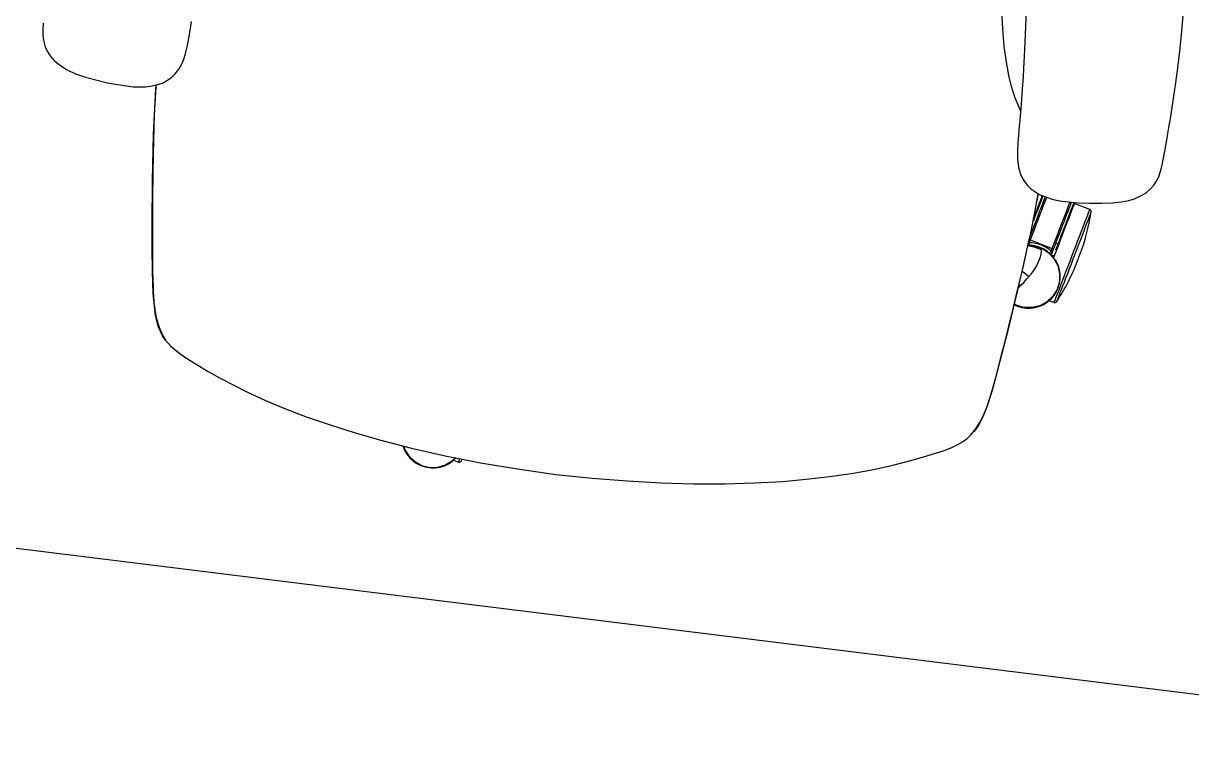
# Model space of a CAD drawing. Extents: x -1.7 to 87, y -33.6 to 19.
# Drawn here: x 22.111 to 22.827, y 4.923 to 5.365 of the extents above; entities that cross this region are included whole.
import ezdxf

# ---------------------------------------------------------------- set-up
doc = ezdxf.new("R2010")
doc.units = 0
doc.layers.add('AR-MOB', color=2, linetype='Continuous')

# ---------------------------------------------------------------- blocks, each defined once
blk = doc.blocks.new('ar-mob.33')
at = {"color": 2}
blk.add_lwpolyline([(44.08368, -6.20564), (43.21368, -6.20564), (43.21368, -4.40564), (44.08368, -4.40564)], dxfattribs=at)
blk = doc.blocks.new('A$C1E86606E')
at = {"color": 1, "linetype": 'Continuous'}
for p, q in [((0.41133, 0.73475), (0.40819, 0.73551)), ((0.60109, 0.67542), (0.59958, 0.67826)), ((0.08159, 0.59634), (0.08054, 0.58664)), ((0.06087, 0.59299), (0.05773, 0.59377)), ((0.063, 0.5649), (0.06151, 0.56527)), ((0.06215, 0.56118), (0.06284, 0.56394)), ((0.06306, 0.56483), (0.0627, 0.56518)), ((0.06334, 0.56276), (0.0629, 0.56099)), ((0.07702, 0.55748), (0.0629, 0.56099)), ((0.06963, 0.56172), (0.06952, 0.56237)), ((0.07702, 0.55748), (0.07746, 0.55925)), ((0.05967, 0.55786), (0.06123, 0.55747)), ((0.04298, 0.53445), (0.05284, 0.532))]:
    blk.add_line(p, q, dxfattribs=at)
at = {"color": 1, "linetype": 'Continuous', "flags": 128}
for points in [[(0.44277, 0.72992), (0.44202, 0.73167), (0.43891, 0.73555), (0.4349, 0.73851), (0.43028, 0.74034), (0.42534, 0.74089), (0.42041, 0.74015), (0.41585, 0.73818), (0.41197, 0.73507), (0.41043, 0.73298)], [(0.34804, 0.73574), (0.32563, 0.7353), (0.30407, 0.73436), (0.28336, 0.73294), (0.26352, 0.73107), (0.24459, 0.72875), (0.22656, 0.72604), (0.2095, 0.72295), (0.19337, 0.71951), (0.17974, 0.71616), (0.16706, 0.71264), (0.15515, 0.70889), (0.14373, 0.70484), (0.13311, 0.7007), (0.12565, 0.69758), (0.11912, 0.69468), (0.11361, 0.69203), (0.10915, 0.68965), (0.10563, 0.68745), (0.10293, 0.68539), (0.10063, 0.68318), (0.09836, 0.68038), (0.09611, 0.67684), (0.09402, 0.67261), (0.09224, 0.66779), (0.09084, 0.66249), (0.08969, 0.65672), (0.08864, 0.65048), (0.08762, 0.64373), (0.08659, 0.63634), (0.0855, 0.62795), (0.08465, 0.62115), (0.08382, 0.61432), (0.08307, 0.60795), (0.08242, 0.60248), (0.08186, 0.59793), (0.08112, 0.59171), (0.08032, 0.58474), (0.07953, 0.57737), (0.07844, 0.56687), (0.07746, 0.55637)], [(0.6205, 0.53021), (0.61945, 0.54655), (0.618, 0.5626), (0.61645, 0.57779), (0.61591, 0.58281), (0.61535, 0.58783), (0.61478, 0.59277), (0.61424, 0.59741), (0.6137, 0.60183), (0.61309, 0.60703), (0.61238, 0.61313), (0.61146, 0.62083), (0.6105, 0.62847), (0.60959, 0.63554), (0.60873, 0.64181), (0.60794, 0.64718), (0.60724, 0.65169), (0.60666, 0.65518), (0.60617, 0.65796), (0.60574, 0.66021), (0.60522, 0.66268), (0.60455, 0.66541), (0.60299, 0.67038), (0.60055, 0.67591), (0.59833, 0.67967), (0.59561, 0.68319), (0.59226, 0.68633), (0.5891, 0.68855), (0.58515, 0.69084), (0.58018, 0.69336), (0.5742, 0.69613), (0.56728, 0.69911), (0.55954, 0.70226), (0.55115, 0.70547), (0.54237, 0.70859), (0.53027, 0.71245), (0.51745, 0.71604), (0.50371, 0.71944), (0.48919, 0.72257), (0.47397, 0.7254), (0.45802, 0.72793), (0.43792, 0.73055), (0.41684, 0.73267), (0.39481, 0.73425), (0.37187, 0.73529), (0.34804, 0.73574)], [(0.40641, 0.73348), (0.40641, 0.73351), (0.4066, 0.73429), (0.4067, 0.73472), (0.40673, 0.73482)], [(0.40819, 0.73551), (0.40817, 0.73547), (0.40809, 0.73512), (0.40792, 0.73443), (0.4077, 0.73349)], [(0.59562, 0.68318), (0.59776, 0.68094), (0.60117, 0.67527), (0.60356, 0.66905), (0.60662, 0.65587), (0.60879, 0.64229), (0.61061, 0.62851), (0.61229, 0.61466), (0.61552, 0.5869), (0.61834, 0.55904), (0.62045, 0.53112), (0.6205, 0.52871)], [(0.09671, 0.67807), (0.09351, 0.67194), (0.09088, 0.66343), (0.08872, 0.65179), (0.08695, 0.63983), (0.08534, 0.62767), (0.08369, 0.61416), (0.08247, 0.60381), (0.08163, 0.59669), (0.08083, 0.58971), (0.08005, 0.58259), (0.07902, 0.57281), (0.07806, 0.56309), (0.07718, 0.55333), (0.07638, 0.5435), (0.07573, 0.53363), (0.07556, 0.52873)], [(0.0965, 0.67826), (0.0948, 0.67507), (0.09332, 0.67149), (0.09204, 0.66756), (0.09143, 0.66521)], [(0.62056, 0.52873), (0.62055, 0.52952), (0.62, 0.54012), (0.61916, 0.55069), (0.61711, 0.57178), (0.6149, 0.59284), (0.61243, 0.61385), (0.61115, 0.62448), (0.6098, 0.63521), (0.60826, 0.64619), (0.60687, 0.65468), (0.60513, 0.66334), (0.60403, 0.66756), (0.60361, 0.66884)], [(0.06963, 0.56172), (0.06725, 0.5626), (0.06502, 0.56379), (0.06119, 0.56696), (0.0583, 0.57102), (0.05654, 0.57567), (0.05608, 0.58061), (0.0569, 0.58553), (0.05894, 0.59006), (0.06211, 0.59389), (0.06617, 0.59678), (0.07082, 0.59854), (0.07576, 0.599), (0.08068, 0.59818), (0.08174, 0.59771)], [(0.042, 0.53574), (0.04202, 0.53583), (0.04213, 0.53627), (0.04233, 0.53704), (0.0426, 0.53815), (0.04296, 0.53958), (0.04339, 0.54131), (0.04389, 0.54331), (0.04445, 0.54558), (0.04507, 0.54807), (0.04574, 0.55077), (0.04645, 0.55362), (0.04719, 0.55661), (0.04796, 0.55969), (0.04874, 0.56284), (0.04953, 0.56599), (0.05031, 0.56914), (0.05107, 0.57222), (0.05182, 0.57521), (0.05253, 0.57806), (0.0532, 0.58076), (0.05382, 0.58325), (0.05438, 0.58551), (0.05488, 0.58752), (0.05531, 0.58925), (0.05566, 0.59068), (0.05594, 0.59179), (0.05613, 0.59256), (0.05624, 0.593), (0.05627, 0.59309)], [(0.05773, 0.59377), (0.05772, 0.59373), (0.05763, 0.59338), (0.05746, 0.59269), (0.0572, 0.59166), (0.05687, 0.59032), (0.05646, 0.58866), (0.05597, 0.58672), (0.05542, 0.58451), (0.05482, 0.58206), (0.05416, 0.5794), (0.05345, 0.57656), (0.05271, 0.57358), (0.05194, 0.57049), (0.05115, 0.56732), (0.05035, 0.56411)], [(0.08062, 0.58734), (0.08024, 0.58695), (0.079, 0.58549), (0.0777, 0.58381), (0.07622, 0.58168), (0.07603, 0.58139), (0.07584, 0.5811), (0.07565, 0.58081), (0.07547, 0.58053), (0.07529, 0.58025), (0.07511, 0.57997)], [(0.06952, 0.56237), (0.0694, 0.56354), (0.06939, 0.56512), (0.06963, 0.56727), (0.07011, 0.56941), (0.07053, 0.57077), (0.0711, 0.57229), (0.07186, 0.57405), (0.0728, 0.57596), (0.07406, 0.57822), (0.07424, 0.57852), (0.07441, 0.57882), (0.07459, 0.57911), (0.07477, 0.5794), (0.07494, 0.57968), (0.07511, 0.57997)], [(0.07511, 0.57997), (0.07798, 0.57818), (0.07952, 0.57721)], [(0.04671, 0.56712), (0.04667, 0.56697), (0.04656, 0.56654), (0.04641, 0.5659), (0.04622, 0.56514), (0.04603, 0.56438), (0.04587, 0.56374), (0.04576, 0.56331), (0.04573, 0.56316)], [(0.06022, 0.56166), (0.06102, 0.56486), (0.0614, 0.56639)], [(0.05035, 0.56411), (0.04955, 0.56091), (0.04877, 0.55774), (0.048, 0.55464), (0.04726, 0.55166), (0.04655, 0.54882), (0.04589, 0.54616), (0.04528, 0.54372), (0.04473, 0.54151), (0.04425, 0.53956), (0.04384, 0.53791), (0.0435, 0.53656), (0.04325, 0.53553), (0.04307, 0.53484), (0.04299, 0.5345), (0.04298, 0.53445)], [(0.05284, 0.532), (0.05285, 0.53204), (0.05294, 0.53239), (0.05311, 0.53308), (0.05337, 0.53411), (0.0537, 0.53545), (0.05411, 0.53711), (0.0546, 0.53905), (0.05515, 0.54126), (0.05576, 0.54371), (0.05642, 0.54637), (0.05712, 0.5492), (0.05786, 0.55219), (0.05863, 0.55528), (0.05942, 0.55845), (0.06022, 0.56166)], [(0.06059, 0.56156), (0.05979, 0.55834), (0.059, 0.55516), (0.05823, 0.55206), (0.05749, 0.54907), (0.05678, 0.54623), (0.05612, 0.54358), (0.05552, 0.54115), (0.05497, 0.53896), (0.0545, 0.53705), (0.0541, 0.53544), (0.05377, 0.53414), (0.05353, 0.53318), (0.05338, 0.53256), (0.05331, 0.53229), (0.05331, 0.53228)], [(0.05497, 0.53228), (0.05503, 0.53254), (0.05518, 0.53314), (0.05542, 0.53409), (0.05574, 0.53537), (0.05613, 0.53696), (0.0566, 0.53884), (0.05714, 0.541), (0.05773, 0.5434), (0.05839, 0.54602), (0.05908, 0.54883), (0.05982, 0.55178), (0.06058, 0.55485), (0.06136, 0.55799), (0.06215, 0.56118)], [(0.0629, 0.56099), (0.06209, 0.55772), (0.06129, 0.5545), (0.06051, 0.55135), (0.05975, 0.54832), (0.05904, 0.54544), (0.05837, 0.54276), (0.05776, 0.54029), (0.05721, 0.53808), (0.05672, 0.53614), (0.05632, 0.53451), (0.05599, 0.5332), (0.05575, 0.53223), (0.0556, 0.53161), (0.05553, 0.53134)], [(0.06215, 0.56118), (0.06217, 0.56117), (0.06221, 0.56116), (0.06228, 0.56115), (0.06237, 0.56112), (0.06249, 0.56109), (0.06262, 0.56106), (0.06276, 0.56103), (0.0629, 0.56099)], [(0.06284, 0.56394), (0.06284, 0.56395), (0.06287, 0.56406), (0.06299, 0.56454), (0.06306, 0.56483)], [(0.06334, 0.56276), (0.06309, 0.5633), (0.06295, 0.56365), (0.06288, 0.56382), (0.06285, 0.56391), (0.06284, 0.56394)], [(0.06422, 0.56403), (0.0642, 0.56401), (0.06415, 0.56394), (0.06407, 0.56382), (0.06396, 0.56366), (0.06383, 0.56347), (0.06368, 0.56325), (0.06351, 0.56301), (0.06334, 0.56276)], [(0.07793, 0.5611), (0.07431, 0.56142), (0.06952, 0.56237)], [(0.07703, 0.56079), (0.07619, 0.56073), (0.07535, 0.56072), (0.07451, 0.56076), (0.07367, 0.56084), (0.07284, 0.56096), (0.06963, 0.56172)], [(0.07612, 0.56072), (0.07687, 0.56078), (0.07707, 0.56079), (0.07716, 0.5608), (0.07721, 0.56081), (0.07722, 0.56081), (0.07723, 0.56081), (0.07723, 0.56081), (0.07723, 0.56081), (0.07723, 0.56081), (0.07723, 0.56081), (0.07723, 0.56081), (0.07736, 0.56082), (0.0777, 0.56084)], [(0.07728, 0.56078), (0.07729, 0.56076), (0.0773, 0.56067), (0.07731, 0.56053), (0.07733, 0.56034), (0.07736, 0.5601), (0.07739, 0.55984), (0.07742, 0.55955), (0.07746, 0.55925)], [(0.07023, 0.53019), (0.07043, 0.531), (0.07084, 0.53263), (0.07132, 0.53457), (0.07187, 0.53678), (0.07248, 0.53925), (0.07315, 0.54193), (0.07386, 0.54481), (0.07462, 0.54784), (0.0754, 0.55099), (0.0762, 0.55421), (0.07702, 0.55748)], [(0.07742, 0.55589), (0.07697, 0.55411), (0.07619, 0.55097), (0.07543, 0.5479), (0.07469, 0.54494), (0.074, 0.54214), (0.07334, 0.53952), (0.07275, 0.53712), (0.07221, 0.53496), (0.07174, 0.53308), (0.07135, 0.53148), (0.07103, 0.53021), (0.07097, 0.52998)], [(0.07256, 0.52972), (0.07266, 0.53009), (0.07302, 0.53155), (0.07346, 0.53331), (0.07397, 0.53536), (0.07454, 0.53767), (0.07518, 0.54022), (0.07586, 0.54297), (0.07649, 0.5455)], [(0.07631, 0.54317), (0.0759, 0.54152), (0.07524, 0.53886), (0.07463, 0.53642), (0.07408, 0.53421), (0.07359, 0.53226), (0.07318, 0.53061), (0.07293, 0.5296)], [(0.04356, 0.53068), (0.03612, 0.5298), (0.02968, 0.52874), (0.02423, 0.52744), (0.01986, 0.52597), (0.01664, 0.52453), (0.01465, 0.52344), (0.01331, 0.5226), (0.01201, 0.52168), (0.01076, 0.52068), (0.00953, 0.51954), (0.00774, 0.51755), (0.00586, 0.51484), (0.00483, 0.51291), (0.00419, 0.5114), (0.00381, 0.51032), (0.00336, 0.5087), (0.00291, 0.50647), (0.00252, 0.50365), (0.00213, 0.49982), (0.0018, 0.49554), (0.00148, 0.49007), (0.00126, 0.48517), (0.00109, 0.48104), (0.00094, 0.47732), (0.00083, 0.47431), (0.00073, 0.47182), (0.00064, 0.46912), (0.00054, 0.46613), (0.00033, 0.45914), (0.00013, 0.45094), (0, 0.44156), (0.00001, 0.43124), (0.00022, 0.42136), (0.0008, 0.4094)], [(0.0968, 0.41742), (0.09582, 0.42789), (0.09501, 0.43745), (0.09435, 0.44602), (0.09383, 0.45358), (0.09349, 0.45885), (0.09322, 0.46363), (0.09293, 0.46908), (0.09265, 0.47555), (0.09238, 0.48308), (0.09221, 0.489), (0.09202, 0.49455), (0.09178, 0.49951), (0.09147, 0.50381), (0.09119, 0.50637), (0.09073, 0.50929), (0.08996, 0.51267), (0.08925, 0.51488), (0.0887, 0.51626), (0.08835, 0.51703), (0.08777, 0.51817), (0.08667, 0.51994), (0.08496, 0.5222), (0.08278, 0.52445), (0.08036, 0.52631), (0.07784, 0.52774), (0.07576, 0.52865), (0.07427, 0.5292), (0.07297, 0.52961), (0.07033, 0.5303), (0.06663, 0.53097), (0.06203, 0.53139), (0.05663, 0.53148), (0.05049, 0.53124), (0.04356, 0.53068)], [(0.05497, 0.53228), (0.05495, 0.53213), (0.05495, 0.53198), (0.05499, 0.53183), (0.05506, 0.53169), (0.05515, 0.53157), (0.05526, 0.53147), (0.05533, 0.53142)], [(0.07571, 0.53317), (0.07552, 0.52952), (0.07551, 0.52875)], [(0.664, 0.52917), (0.65678, 0.5302), (0.65021, 0.53089), (0.64413, 0.53133), (0.6385, 0.53149), (0.63428, 0.5314), (0.63036, 0.53109), (0.62684, 0.53054), (0.62381, 0.52982), (0.62108, 0.52894), (0.61892, 0.52806), (0.6164, 0.52674), (0.61389, 0.52496), (0.61163, 0.52279), (0.60975, 0.52044), (0.60851, 0.51852), (0.60777, 0.51714), (0.60736, 0.51623), (0.60679, 0.51481), (0.60607, 0.51253), (0.60553, 0.51025), (0.60514, 0.50813), (0.60448, 0.50229), (0.60409, 0.49546), (0.60381, 0.48734)], [(0.69396, 0.49954), (0.69354, 0.50374), (0.69315, 0.50658), (0.69268, 0.5088), (0.69222, 0.51042), (0.69181, 0.51157), (0.69112, 0.51315), (0.69004, 0.51513), (0.68819, 0.51773), (0.68657, 0.51951), (0.68588, 0.52017), (0.6847, 0.52116), (0.68282, 0.52252), (0.68023, 0.52406), (0.67582, 0.52608), (0.67036, 0.52781), (0.664, 0.52917)], [(0.09251, 0.47941), (0.0942, 0.47669), (0.09695, 0.4716), (0.09953, 0.466), (0.10192, 0.4599), (0.10477, 0.45103), (0.10728, 0.44136), (0.10949, 0.43105), (0.11145, 0.42027), (0.11312, 0.40962), (0.11473, 0.39809), (0.11605, 0.38699), (0.11719, 0.37647), (0.11825, 0.36645), (0.11926, 0.35611), (0.11992, 0.34885), (0.1206, 0.34175), (0.12129, 0.33547), (0.12183, 0.32993), (0.12223, 0.32502), (0.12266, 0.32074)]]:
    blk.add_lwpolyline(points, dxfattribs=at)
at = {"color": 1, "linetype": 'Continuous'}
for centre, radius, start, end in [((0.42568, 0.72184), 0.0193, 76.48319, 143.92991), ((0.42568, 0.72184), 0.0193, 24.82551, 76.48319), ((0.52132, 0.67898), 0.12747, 154.01799, 154.7604), ((0.40788, 0.73426), 0.00129, 76.48319, 154.01799), ((0.07511, 0.57997), 0.0193, 76.0339, 274.44615), ((0.07511, 0.57997), 0.0193, 69.67288, 76.0339), ((0.17041, 0.53635), 0.12747, 153.5687, 166.0339), ((0.05742, 0.59252), 0.00129, 76.0339, 153.5687), ((0.16943, 0.5324), 0.12747, 166.0339, 178.49911), ((0.07511, 0.57997), 0.02085, 235.62208, 276.44573), ((0.04329, 0.5357), 0.00129, 178.49911, 256.0339), ((0.05294, 0.53237), 0.000386, 256.0339, 346.0339)]:
    blk.add_arc(centre, radius, start, end, dxfattribs=at)

msp = doc.modelspace()

# ---------------------------------------------------------------- block references
at = {"layer": 'AR-MOB', "xscale": -1, "rotation": 82.93951726709183}
msp.add_blockref('ar-mob.33', (22.67642, 48.5163), dxfattribs=at)
at = {"layer": 'AR-MOB', "rotation": 172.978039472064}
msp.add_blockref('A$C1E86606E', (22.87298, 5.77611), dxfattribs=at)

doc.saveas('drawing.dxf')
